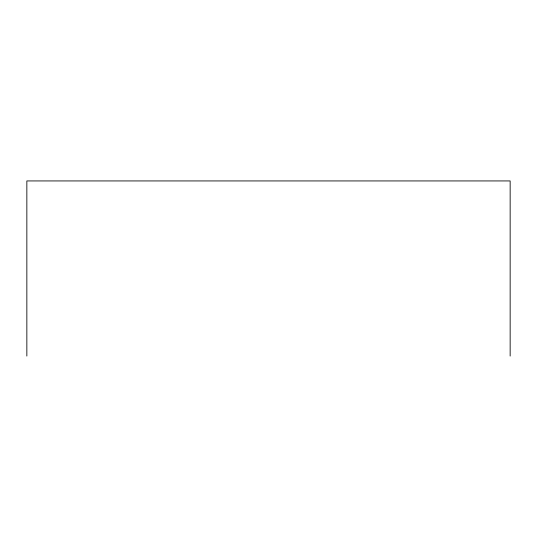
<?xml version="1.0" encoding="UTF-8"?>
<svg xmlns="http://www.w3.org/2000/svg" width="537" height="537" viewBox="0 0 537 537"><rect width="100%" height="100%" fill="white"/><g stroke="black" fill="none" stroke-linecap="round" stroke-linejoin="round"><path stroke-width="0.81" d="M510.15 356.065L510.15 180.935L26.85 180.935L26.85 356.065"/></g></svg>
